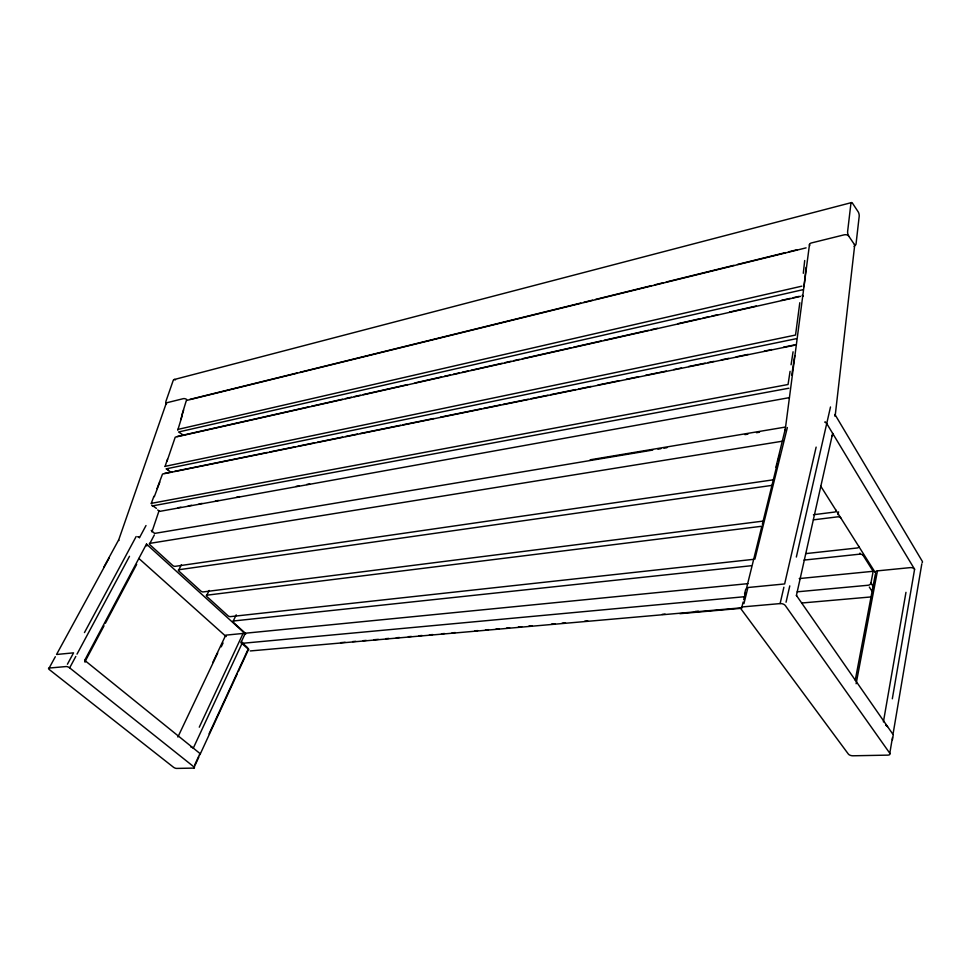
<?xml version="1.0" encoding="UTF-8"?>
<svg xmlns="http://www.w3.org/2000/svg" width="971" height="971" viewBox="0 0 971 971"><rect width="100%" height="100%" fill="white"/><g stroke="black" fill="none" stroke-linecap="round" stroke-linejoin="round"><path stroke-width="1.46" d="M785.272 429.34L809.498 244.461M803.988 286.676L806.112 267.401M803.296 273.288L804.704 260.519M835.23 415.394L854.686 245.262M799.801 302.721L795.54 335.044L165.288 466.311M790.078 371.323L788.051 384.504L151.452 503.342M791.074 364.78L793.076 351.793M791.753 375.231L794.739 355.641M889.8 753.253L785.296 605.528A3.993 2.136 13 0 0 780.114 603.586L743.143 606.851A3.908 2.076 13.9 0 0 741.322 609.363L848.351 754.066A3.593 1.651 12.5 0 0 852.926 755.79L887.712 755.135A3.666 1.687 11.8 0 0 889.8 753.253L892.458 737.523M921.795 563.933L892.992 734.404L796.414 595.429L832.657 433.369A3.641 2.306 10.2 0 1 831.831 435.845M892.434 739.768L893.223 735.083M892.325 698.804L914.597 569.249L826.722 423.538A3.666 2.33 10.3 0 0 825.411 422.349M883.404 721.914L905.967 592.334M855.257 680.234L875.296 574.492M856.131 683.73L877.456 570.863L910.264 567.622A3.411 1.893 9.3 0 1 914.597 569.249M797.215 591.825L868.147 585.246A2.573 1.857 -28.2 0 0 870.938 582.988L873.172 571.288L863.146 555.412A2.622 1.481 10.5 0 0 859.772 554.15L804.049 560.097M863.146 555.412L863.353 554.332M859.772 554.15L859.99 553.082M837.985 514.63L838.58 511.863M786.049 602.226L789.775 585.877M796.341 557.038L826.722 423.538M826.782 423.307L830.496 406.97M780.114 603.586L783.888 587.2M816.138 447.109L784.641 583.947L747.913 587.516L743.944 603.598M775.914 467.209L785.284 429.048A3.593 2.27 11.6 0 0 785.539 430.384M744.551 594.021L745.74 589.215M741.674 607.895L743.131 602.044M743.713 599.665L745.291 593.257M746.432 588.644L761.64 527.107M762.356 524.206L777.261 463.895M777.917 461.213L779.373 455.363M754.904 559.126L787.347 427.556M181.856 415.175L186.262 400.744M180.679 419.739L183.628 410.065M177.766 430.177L182.208 415.612M151.937 531.792L159.001 510.892M164.997 466.578L167.498 459.247M166.963 461.407L175.229 437.168L800.638 296.349M166.284 403.159L118.778 539.682L103.8 567.185M151.16 503.609L153.952 496.23M157.011 488.619L162.521 474.042L794.072 345.348M154.304 496.691L159.827 482.053M194.868 764.578L199.977 753.508L84.683 660.341L146.475 544.112L245.614 634.124M209.068 733.833L248.479 648.446M55.323 656.736L49.145 668.048A2.658 0.959 25.8 0 0 49.375 669.626L173.433 767.199A2.44 0.85 23.5 0 0 176.625 768.413L193.763 768.097L198.873 757.016M199.892 754.807L225.393 699.557M225.685 698.914L237.094 674.202M238.271 671.641L247.933 650.691M248.843 649.684L241.815 643.36A1.857 0.995 -47.2 0 1 241.245 641.965L245.323 633.226L747.913 583.644M242.519 642.377L193.302 748.107A2.464 0.886 23.6 0 0 190.789 746.954M199.273 727.182L243.066 633.444A2.343 1.007 24.1 0 1 245.493 634.124M212.71 662.635L225.539 635.592M177.887 737.025L217.71 653.07M221.242 646.82L223.063 642.972M233.477 620.603L236.208 614.837M245.323 633.226L233.174 622.193L233.55 621.379M753.241 559.369L230.382 616.634A1.857 0.813 24.5 0 1 227.954 615.723L206.75 596.437A1.881 0.837 25 0 1 206.835 595.199L209.166 590.453M762.344 521.196L203.23 591.922A1.893 0.837 25.2 0 1 200.766 590.987L178.822 571.033A1.93 0.862 25.8 0 1 178.858 569.734L181.419 564.721M773.195 479.832L175.132 566.348A1.93 0.862 25.9 0 1 172.62 565.401L149.898 544.731A1.966 0.886 26.5 0 1 149.886 543.359L154.34 534.972M84.841 661.943L104.006 625.846M105.426 623.188L136.656 564.382M193.763 768.097A2.464 0.862 23.4 0 0 193.836 766.811L69.657 667.866L75.799 656.42M77.012 654.138L129.495 556.298M139.545 537.57L146.002 525.542M67.412 664.249L73.565 652.84L56.549 654.478L109.335 557.694M84.465 632.582L136.171 536.502M174.137 379.552L851.482 202.599M189.818 399.409L297.272 372.937M300.124 372.233L580.816 303.049M583.753 302.333L592.565 300.16M595.502 299.432L651.565 285.62M654.503 284.891L663.327 282.719M666.264 281.991L733.906 265.326M737.462 264.452L785.563 252.594M788.488 251.877L797.227 249.717M186.553 400.453L806.1 247.86M177.705 429.461L801.864 286.154M802.75 289.734L178.567 431.986L182.342 434.486M177.11 436.513L308.693 406.861M311.642 406.206L342.569 399.239M345.47 398.583L351.441 397.236M354.354 396.581L360.302 395.246M363.227 394.578L407.614 384.577M415.018 382.914L441.55 376.93M444.512 376.263L450.435 374.94M453.372 374.272L459.283 372.937M462.184 372.281L468.143 370.946M471.105 370.279L502.128 363.288M504.774 362.693L510.989 361.285M513.586 360.702L519.461 359.379M522.398 358.724L570.827 347.812M573.764 347.145L601.11 340.991M604.059 340.323L648.567 330.298M651.335 329.667L657.367 328.307M677.928 323.683L700.127 318.682M703.053 318.015L708.988 316.68M711.913 316.024L717.848 314.689M729.634 312.031L756.251 306.035M781.352 300.379L790.212 298.376M793.161 297.721L799.072 296.386M166.102 468.872L796.39 338.673M164.475 473.423L171.891 471.906M174.719 471.336L267.231 452.462M269.889 451.928L295.366 446.733M298.109 446.175L314.604 442.8M317.408 442.23L342.654 437.084M345.579 436.489L357.498 434.061M360.277 433.491L400.562 425.274M402.88 424.8L433.782 418.501M440.652 417.105L481.24 408.827M483.716 408.318L500.526 404.895M503.014 404.385L528.26 399.239M531.222 398.632L547.996 395.209M550.533 394.687L575.767 389.541M578.74 388.946L591.023 386.434M598.039 385.002L618.83 380.766M626.259 379.248L638.505 376.748M645.557 375.316L657.792 372.815M659.273 372.512L666.349 371.08M673.777 369.563L676.738 368.956M678.523 368.592L681.496 367.985M688.621 366.528L705.189 363.154M707.92 362.596L713.867 361.382M721.283 359.877L728.881 358.323M736.139 356.843L748.131 354.391M764.347 351.089L771.836 349.56M783.646 347.157L795.528 344.729M152.204 505.952L788.865 388.218M177.996 507.748L180.946 507.214M188.289 505.891L191.627 505.284M199.079 503.937L202.065 503.403M215.477 500.975L218.463 500.429M236.827 497.116L239.764 496.582M295.973 486.41L298.947 485.876M306.678 484.48L309.664 483.934M159.851 511.353L789.387 397.637M590.162 459.805L785.478 427.058M155.226 533.31L652.743 450.059M657.95 449.185L660.935 448.687M663.921 448.189L666.907 447.692M744.927 434.632L747.901 434.146M756.518 432.702L759.504 432.204M149.886 543.359L782.99 441.113M178.858 569.734L771.811 485.403M813.455 514.739L834.49 512.069A2.682 1.578 10.8 0 0 835.934 510.163M206.835 595.199L762.259 526.197M813.431 519.849L837.512 516.851A2.67 1.566 10.7 0 1 840.959 518.138M805.979 553.591L857.211 547.984A2.634 1.505 10.5 0 0 858.655 546.188M751.348 565.717L233.295 621.003A1.845 0.801 24.4 0 0 233.174 622.193M243.066 633.444L226.231 635.107A2.318 0.983 24.3 0 0 225.685 636.078M799.218 578.582L873.172 571.288M241.815 643.36L744.393 596.728M49.145 668.048L66.186 666.543A2.682 0.983 25.7 0 1 69.657 667.866M340.578 642.668L345.118 642.268M352.619 641.6L355.689 641.333M363.166 640.678L366.249 640.411M373.701 639.755L378.326 639.343M385.754 638.687L388.898 638.42M396.302 637.765L399.457 637.486M408.342 636.697L411.352 636.442M418.889 635.774L422.094 635.495M429.437 634.852L432.665 634.561M441.502 633.784L444.512 633.517M452.049 632.861L455.302 632.57M474.661 630.871L477.671 630.604M485.488 629.912L488.51 629.645M496.06 628.99L499.07 628.723M506.619 628.055L509.641 627.788M518.368 627.023L521.718 626.732M528.928 626.089L532.278 625.797M551.552 624.098L554.914 623.807M562.112 623.176L565.486 622.872M584.736 621.185L587.758 620.918M662.088 614.376L665.099 614.109M695.285 611.451L698.307 611.184M250.251 650.946L740.557 607.895M679.882 613.684L741.698 608.271M801.84 603.003L871.351 596.91M137.833 536.708L138.768 537.097M824.767 421.984L825.981 422.555M802.119 295.293L803.272 296.216M166.636 468.702L168.529 470M167.376 469.746L171.175 472.331M151.816 505.114L156.416 508.355M157.69 509.993L159.596 511.341M138.865 558.459L226.109 636.563M241.245 641.965L247.569 647.657M154.607 533.455L151.282 530.397L151.779 530.991A2.512 1.141 26.7 0 1 151.974 531.562M854.419 244.474A3.35 1.238 78.8 0 0 856.058 243.806L859.189 216.375A3.326 1.202 78.6 0 0 858.158 211.799L852.526 203.267A3.35 1.226 78.4 0 0 850.875 203.837L847.634 231.389A3.374 1.25 78.7 0 0 848.69 236.05L854.419 244.474A3.423 2.112 1.9 0 1 854.128 246.452M869.312 587.054L872.213 591.57M870.938 582.988L873.269 586.63M820.738 486.168L875.769 573.375M118.935 540.507A2.512 1.117 26.9 0 1 118.778 540.216M138.283 536.963A2.537 1.141 26.8 0 1 139.46 537.74M84.683 660.341A2.658 0.995 25.6 0 1 85.314 661.785M146.475 544.112A2.512 1.129 26.6 0 1 146.487 545.86M186.675 399.482A2.415 1.08 19.2 0 0 183.398 398.644L166.866 402.734A2.403 1.056 19.4 0 0 166.478 403.863M885.661 725.313A3.653 1.736 11.6 0 1 887.555 726.587M875.344 572.344A3.338 1.857 10.2 0 1 877.456 570.863M796.414 595.429A3.933 2.136 12.6 0 1 796.742 596.279M834.963 416.292A3.641 2.33 9.9 0 0 834.939 414.471L922.256 561.25A3.362 1.893 9 0 1 922.134 562.695M809.753 245.663A3.374 2.088 3.2 0 1 811.428 242.944L844.163 234.836A3.447 2.136 1.9 0 1 848.69 236.05M175.508 379.855A2.355 1.724 72.5 0 0 173.166 380.571L165.992 401.144A2.367 1.76 73.2 0 0 166.417 403.754"/></g></svg>
